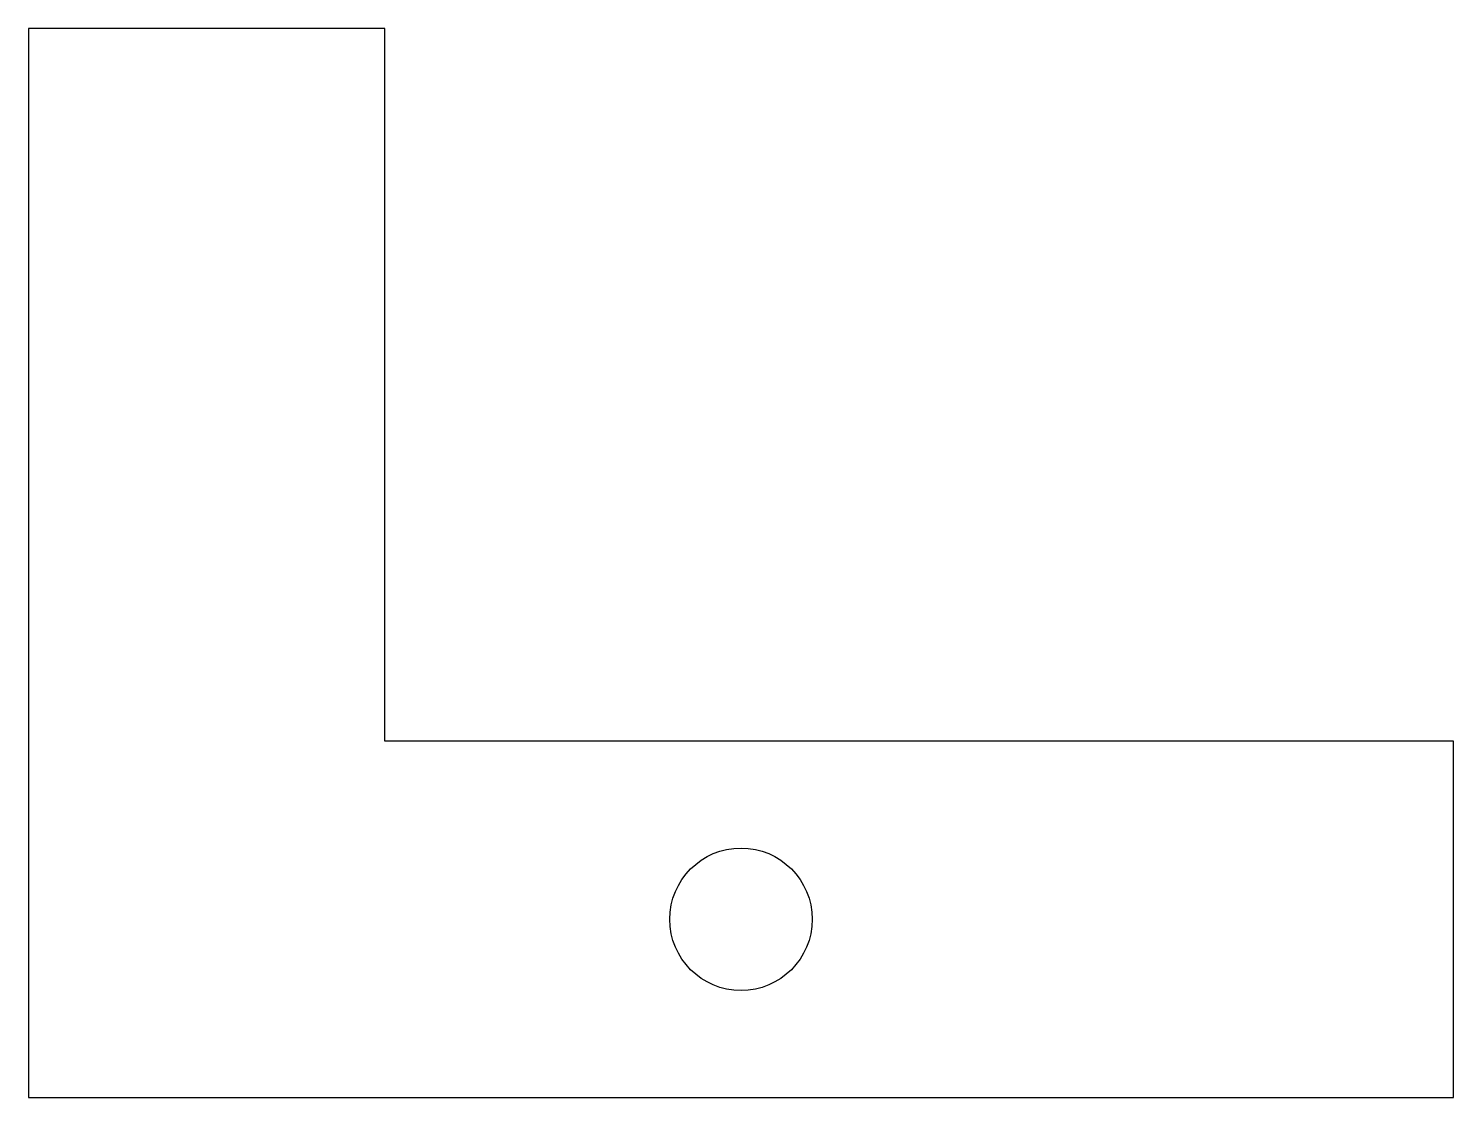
# Model space of a CAD drawing. Header units: metres. Extents: x 0 to 80, y 0 to 60.
import ezdxf

# ---------------------------------------------------------------- set-up
doc = ezdxf.new("R2010")
doc.units = ezdxf.units.M

msp = doc.modelspace()

# ---------------------------------------------------------------- linework, layer by layer
at = {"layer": 'HOLES'}
msp.add_circle((40, 10), 4, dxfattribs=at)
at = {"layer": 'OUTLINE'}
for p, q in [((20, 60), (0, 60)), ((0, 60), (0, 0)), ((20, 20), (20, 60)), ((58, 20), (20, 20)), ((80, 20), (58, 20)), ((80, 0), (80, 20)), ((0, 0), (80, 0))]:
    msp.add_line(p, q, dxfattribs=at)

doc.saveas('drawing.dxf')
